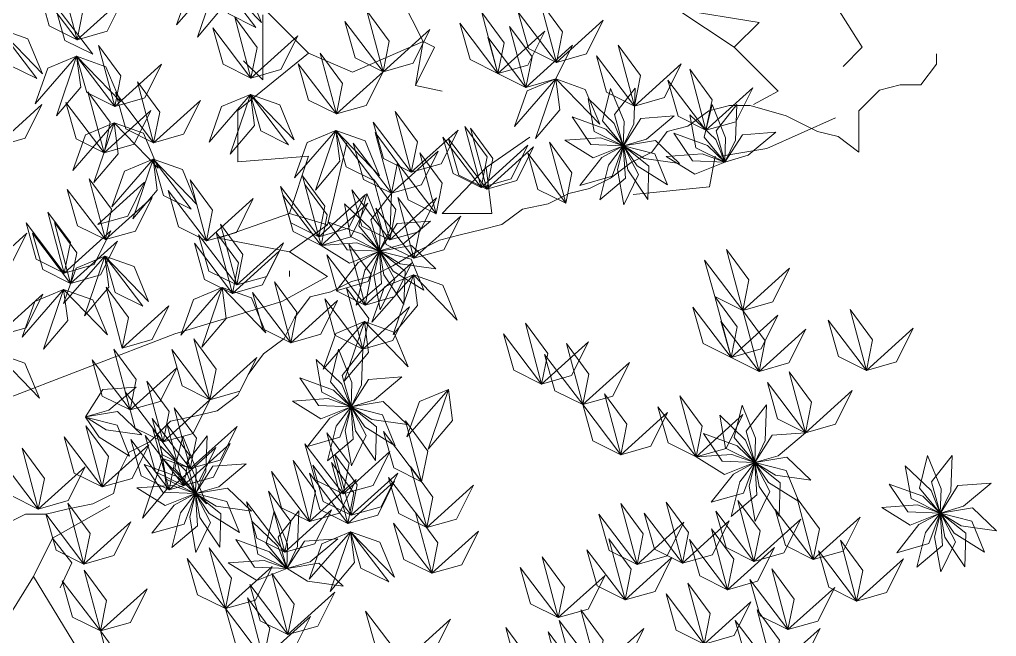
# Model space of a CAD drawing. Header units: inches. Extents: x 4350 to 28384, y -6772 to 993.
# Drawn here: x 19375.3 to 19468.3, y -796.6 to -737.8 of the extents above; entities that cross this region are included whole.
import ezdxf

# ---------------------------------------------------------------- set-up
doc = ezdxf.new("R2010")
doc.units = ezdxf.units.IN
doc.header["$MEASUREMENT"] = 0
doc.layers.add('ARREDAMENTO', color=2, linetype='Continuous', lineweight=18)

# ---------------------------------------------------------------- blocks, each defined once
blk = doc.blocks.new('jacaranda')
at = {"layer": 'ARREDAMENTO'}
for p, q in [((13798.717, 19436.065), (13807.805, 19445.153)), ((13787.813, 19437.156), (13790.902, 19443.335)), ((13749.101, 19441.518), (13746.012, 19436.611)), ((13755.826, 19438.973), (13763.641, 19440.245)), ((13763.641, 19440.245), (13758.188, 19436.611)), ((13803.079, 19439.7), (13803.079, 19433.521)), ((13758.188, 19436.611), (13755.826, 19438.973)), ((13756.916, 19437.883), (13756.916, 19437.883)), ((13786.722, 19436.611), (13787.813, 19437.156)), ((13794.537, 19434.248), (13787.813, 19437.156)), ((13787.813, 19437.156), (13788.54, 19432.976)), ((13746.012, 19436.611), (13747.829, 19434.793)), ((13758.188, 19436.611), (13754.008, 19432.43)), ((13788.54, 19432.976), (13786.722, 19436.611)), ((13798.717, 19436.065), (13794.537, 19434.248)), ((13805.442, 19430.613), (13798.717, 19436.065)), ((13804.897, 19435.338), (13803.079, 19433.521)), ((13754.008, 19432.43), (13756.371, 19431.158)), ((13788.54, 19432.976), (13785.995, 19432.43)), ((13785.995, 19432.43), (13788.54, 19432.976)), ((13805.442, 19425.706), (13805.442, 19430.613)), ((13755.099, 19426.978), (13748.556, 19429.886)), ((13781.815, 19425.161), (13777.635, 19428.069)), ((13796.9, 19419.708), (13795.083, 19427.523)), ((13795.083, 19427.523), (13796.9, 19419.708)), ((13759.461, 19426.251), (13755.099, 19426.978)), ((13760.006, 19426.251), (13760.551, 19423.343)), ((13800.535, 19420.799), (13798.717, 19426.251)), ((13798.717, 19426.251), (13805.442, 19425.706)), ((13781.27, 19420.799), (13781.815, 19425.161)), ((13781.815, 19425.161), (13785.995, 19420.799)), ((13760.551, 19423.343), (13767.821, 19422.616)), ((13785.995, 19420.799), (13781.27, 19420.799)), ((13796.9, 19419.708), (13800.535, 19420.799)), ((13807.259, 19418.436), (13800.535, 19420.799)), ((13800.535, 19417.164), (13796.9, 19419.708)), ((13807.259, 19418.436), (13800.535, 19417.164)), ((13796.9, 19414.801), (13800.535, 19417.164)), ((13801.262, 19412.439), (13796.9, 19414.801)), ((13800.535, 19415.346), (13800.535, 19414.801)), ((13811.44, 19409.349), (13801.262, 19412.439)), ((13841.246, 19397.899), (13811.44, 19409.349)), ((13823.071, 19389.902), (13817.619, 19392.992)), ((13821.254, 19387.54), (13823.071, 19389.902)), ((13823.071, 19389.902), (13824.889, 19386.267)), ((13822.344, 19385.177), (13821.254, 19387.54)), ((13824.889, 19386.267), (13818.709, 19376.09)), ((13827.797, 19381.542), (13824.889, 19386.267)), ((13822.344, 19385.177), (13822.344, 19385.177))]:
    blk.add_line(p, q, dxfattribs=at)
at = {"layer": 'ARREDAMENTO', "lineweight": 0}
for points in [[(13807.351, 19443.267), (13804.558, 19442.271), (13803.177, 19438.959), (13807.351, 19443.267)], [(13803.72, 19438.493), (13806.374, 19439.814), (13807.351, 19443.267), (13803.72, 19438.493)], [(13807.351, 19443.267), (13806.961, 19440.328), (13809.277, 19437.587), (13807.351, 19443.267)], [(13807.351, 19443.267), (13810.087, 19442.126), (13811.292, 19438.746), (13807.351, 19443.267)], [(13820.735, 19437.331), (13820.15, 19440.237), (13822.277, 19443.127), (13820.735, 19437.331)], [(13820.735, 19437.331), (13823.389, 19438.652), (13824.366, 19442.105), (13820.735, 19437.331)], [(13775.122, 19435.172), (13774.537, 19438.078), (13776.665, 19440.968), (13775.122, 19435.172)], [(13820.735, 19437.331), (13817.882, 19438.138), (13816.283, 19441.35), (13820.735, 19437.331)], [(13819.261, 19435.951), (13821.915, 19437.272), (13822.892, 19440.725), (13819.261, 19435.951)], [(13775.122, 19435.172), (13777.776, 19436.493), (13778.753, 19439.946), (13775.122, 19435.172)], [(13780.681, 19434.119), (13780.096, 19437.026), (13782.224, 19439.916), (13780.681, 19434.119)], [(13791.615, 19434.288), (13791.03, 19437.194), (13793.157, 19440.084), (13791.615, 19434.288)], [(13775.122, 19435.172), (13772.27, 19435.979), (13770.67, 19439.191), (13775.122, 19435.172)], [(13780.681, 19434.119), (13783.335, 19435.441), (13784.312, 19438.894), (13780.681, 19434.119)], [(13791.615, 19434.288), (13794.269, 19435.609), (13795.246, 19439.062), (13791.615, 19434.288)], [(13804.194, 19433.685), (13803.609, 19436.591), (13805.737, 19439.481), (13804.194, 19433.685)], [(13780.681, 19434.119), (13777.829, 19434.926), (13776.229, 19438.139), (13780.681, 19434.119)], [(13778.027, 19432.798), (13777.442, 19435.705), (13779.57, 19438.595), (13778.027, 19432.798)], [(13791.615, 19434.288), (13788.762, 19435.095), (13787.163, 19438.307), (13791.615, 19434.288)], [(13804.194, 19433.685), (13806.848, 19435.006), (13807.825, 19438.459), (13804.194, 19433.685)], [(13828.213, 19438.405), (13825.42, 19437.409), (13824.039, 19434.097), (13828.213, 19438.405)], [(13824.582, 19433.631), (13827.236, 19434.952), (13828.213, 19438.405), (13824.582, 19433.631)], [(13767.688, 19431.024), (13767.103, 19433.93), (13769.231, 19436.82), (13767.688, 19431.024)], [(13778.027, 19432.798), (13775.175, 19433.605), (13773.575, 19436.818), (13778.027, 19432.798)], [(13778.027, 19432.798), (13780.681, 19434.119), (13781.658, 19437.573), (13778.027, 19432.798)], [(13804.194, 19433.685), (13801.341, 19434.492), (13799.742, 19437.704), (13804.194, 19433.685)], [(13796.067, 19430.269), (13795.482, 19433.175), (13797.609, 19436.065), (13796.067, 19430.269)], [(13817.156, 19430.99), (13816.571, 19433.896), (13818.699, 19436.786), (13817.156, 19430.99)], [(13767.688, 19431.024), (13764.836, 19431.831), (13763.236, 19435.043), (13767.688, 19431.024)], [(13767.688, 19431.024), (13770.342, 19432.345), (13771.319, 19435.798), (13767.688, 19431.024)], [(13796.067, 19430.269), (13798.721, 19431.59), (13799.698, 19435.043), (13796.067, 19430.269)], [(13817.156, 19430.99), (13814.304, 19431.796), (13812.704, 19435.009), (13817.156, 19430.99)], [(13820.787, 19435.764), (13817.995, 19434.768), (13816.613, 19431.456), (13820.787, 19435.764)], [(13817.156, 19430.99), (13819.81, 19432.311), (13820.787, 19435.764), (13817.156, 19430.99)], [(13820.787, 19435.764), (13820.398, 19432.825), (13822.713, 19430.084), (13820.787, 19435.764)], [(13820.787, 19435.764), (13823.523, 19434.623), (13824.729, 19431.243), (13820.787, 19435.764)], [(13760.888, 19428.724), (13760.303, 19431.63), (13762.43, 19434.52), (13760.888, 19428.724)], [(13796.067, 19430.269), (13793.214, 19431.076), (13791.615, 19434.288), (13796.067, 19430.269)], [(13760.888, 19428.724), (13763.542, 19430.045), (13764.519, 19433.498), (13760.888, 19428.724)], [(13775.175, 19433.605), (13772.382, 19432.61), (13771.001, 19429.298), (13775.175, 19433.605)], [(13775.175, 19433.605), (13774.785, 19430.666), (13777.101, 19427.925), (13775.175, 19433.605)], [(13775.175, 19433.605), (13777.911, 19432.464), (13779.116, 19429.084), (13775.175, 19433.605)], [(13813.459, 19427.536), (13812.874, 19430.442), (13815.001, 19433.332), (13813.459, 19427.536)], [(13760.888, 19428.724), (13758.035, 19429.531), (13756.436, 19432.743), (13760.888, 19428.724)], [(13767.629, 19432.727), (13767.748, 19429.321), (13768.752, 19427.244), (13769.581, 19430.215), (13767.629, 19432.727)], [(13769.959, 19432.708), (13768.683, 19429.548), (13768.755, 19427.243), (13770.721, 19429.619), (13769.959, 19432.708)], [(13813.459, 19427.536), (13816.112, 19428.857), (13817.089, 19432.31), (13813.459, 19427.536)], [(13818.172, 19426.583), (13817.587, 19429.489), (13819.714, 19432.379), (13818.172, 19426.583)], [(13772.081, 19431.743), (13769.629, 19429.375), (13768.757, 19427.24), (13771.52, 19428.611), (13772.081, 19431.743)], [(13804.246, 19432.118), (13801.454, 19431.123), (13800.073, 19427.811), (13804.246, 19432.118)], [(13800.616, 19427.344), (13803.269, 19428.665), (13804.246, 19432.118), (13800.616, 19427.344)], [(13804.246, 19432.118), (13803.857, 19429.179), (13806.172, 19426.438), (13804.246, 19432.118)], [(13804.246, 19432.118), (13806.983, 19430.977), (13808.188, 19427.597), (13804.246, 19432.118)], [(13813.459, 19427.536), (13810.606, 19428.343), (13809.007, 19431.555), (13813.459, 19427.536)], [(13818.172, 19426.583), (13820.826, 19427.904), (13821.803, 19431.357), (13818.172, 19426.583)], [(13757.957, 19431.177), (13758.076, 19427.771), (13759.08, 19425.694), (13759.91, 19428.665), (13757.957, 19431.177)], [(13760.288, 19431.158), (13759.011, 19427.998), (13759.083, 19425.692), (13761.05, 19428.069), (13760.288, 19431.158)], [(13788.937, 19424.72), (13788.352, 19427.626), (13790.48, 19430.516), (13788.937, 19424.72)], [(13818.172, 19426.583), (13815.319, 19427.389), (13813.72, 19430.602), (13818.172, 19426.583)], [(13828.538, 19427.154), (13825.686, 19427.961), (13824.086, 19431.173), (13828.538, 19427.154)], [(13762.409, 19430.193), (13759.957, 19427.825), (13759.086, 19425.689), (13761.849, 19427.06), (13762.409, 19430.193)], [(13763.918, 19430.077), (13766.53, 19427.887), (13768.745, 19427.243), (13767.092, 19429.848), (13763.918, 19430.077)], [(13773.626, 19429.998), (13770.423, 19428.833), (13768.758, 19427.236), (13771.84, 19427.365), (13773.626, 19429.998)], [(13788.937, 19424.72), (13791.591, 19426.041), (13792.568, 19429.494), (13788.937, 19424.72)], [(13817.209, 19429.423), (13814.416, 19428.427), (13813.035, 19425.115), (13817.209, 19429.423)], [(13817.209, 19429.423), (13816.819, 19426.484), (13819.135, 19423.743), (13817.209, 19429.423)], [(13817.209, 19429.423), (13819.945, 19428.282), (13821.15, 19424.902), (13817.209, 19429.423)], [(13754.247, 19428.527), (13756.858, 19426.336), (13759.073, 19425.693), (13757.42, 19428.297), (13754.247, 19428.527)], [(13763.954, 19428.448), (13760.751, 19427.282), (13759.087, 19425.686), (13762.168, 19425.814), (13763.954, 19428.448)], [(13781.751, 19423.124), (13781.166, 19426.03), (13783.293, 19428.92), (13781.751, 19423.124)], [(13782.292, 19423.283), (13781.707, 19426.189), (13783.834, 19429.079), (13782.292, 19423.283)], [(13788.937, 19424.72), (13786.085, 19425.527), (13784.485, 19428.739), (13788.937, 19424.72)], [(13790.828, 19422.717), (13790.243, 19425.623), (13792.37, 19428.513), (13790.828, 19422.717)], [(13796.119, 19428.702), (13793.327, 19427.706), (13791.945, 19424.394), (13796.119, 19428.702)], [(13792.488, 19423.928), (13795.142, 19425.249), (13796.119, 19428.702), (13792.488, 19423.928)], [(13796.119, 19428.702), (13795.73, 19425.763), (13798.045, 19423.022), (13796.119, 19428.702)], [(13796.119, 19428.702), (13798.855, 19427.561), (13800.061, 19424.181), (13796.119, 19428.702)], [(13763.405, 19425.547), (13766.78, 19426.022), (13768.741, 19427.237), (13765.699, 19427.752), (13763.405, 19425.547)], [(13774.328, 19427.776), (13770.928, 19428.014), (13768.758, 19427.232), (13771.626, 19426.097), (13774.328, 19427.776)], [(13774.225, 19421.775), (13773.64, 19424.681), (13775.767, 19427.571), (13774.225, 19421.775)], [(13781.751, 19423.124), (13784.404, 19424.445), (13785.381, 19427.898), (13781.751, 19423.124)], [(13782.292, 19423.283), (13784.945, 19424.604), (13785.922, 19428.057), (13782.292, 19423.283)], [(13764.554, 19423.519), (13767.444, 19425.326), (13768.741, 19427.233), (13765.753, 19426.466), (13764.554, 19423.519)], [(13766.428, 19422.134), (13768.334, 19424.96), (13768.742, 19427.23), (13766.325, 19425.314), (13766.428, 19422.134)], [(13768.704, 19421.631), (13769.295, 19424.988), (13768.745, 19427.228), (13767.316, 19424.494), (13768.704, 19421.631)], [(13770.987, 19422.097), (13770.163, 19425.404), (13768.749, 19427.227), (13768.555, 19424.148), (13770.987, 19422.097)], [(13772.884, 19423.451), (13770.785, 19426.137), (13768.753, 19427.227), (13769.827, 19424.336), (13772.884, 19423.451)], [(13781.751, 19423.124), (13778.898, 19423.93), (13777.299, 19427.143), (13781.751, 19423.124)], [(13782.292, 19423.283), (13779.439, 19424.09), (13777.839, 19427.302), (13782.292, 19423.283)], [(13786.58, 19420.773), (13785.995, 19423.679), (13788.122, 19426.569), (13786.58, 19420.773)], [(13790.828, 19422.717), (13787.975, 19423.524), (13786.376, 19426.736), (13790.828, 19422.717)], [(13790.828, 19422.717), (13793.482, 19424.038), (13794.459, 19427.491), (13790.828, 19422.717)], [(13764.656, 19426.226), (13761.256, 19426.463), (13759.086, 19425.682), (13761.954, 19424.546), (13764.656, 19426.226)], [(13774.225, 19421.775), (13776.878, 19423.096), (13777.855, 19426.549), (13774.225, 19421.775)], [(13813.511, 19425.969), (13810.719, 19424.974), (13809.337, 19421.662), (13813.511, 19425.969)], [(13809.88, 19421.195), (13812.534, 19422.516), (13813.511, 19425.969), (13809.88, 19421.195)], [(13813.511, 19425.969), (13813.121, 19423.031), (13815.437, 19420.289), (13813.511, 19425.969)], [(13813.511, 19425.969), (13816.247, 19424.828), (13817.452, 19421.448), (13813.511, 19425.969)], [(13786.58, 19420.773), (13789.234, 19422.094), (13790.211, 19425.547), (13786.58, 19420.773)], [(13790.977, 19418.28), (13790.392, 19421.186), (13792.519, 19424.076), (13790.977, 19418.28)], [(13797.746, 19418.58), (13797.161, 19421.486), (13799.289, 19424.376), (13797.746, 19418.58)], [(13808.432, 19418.197), (13807.847, 19421.103), (13809.974, 19423.993), (13808.432, 19418.197)], [(13818.053, 19418.308), (13817.468, 19421.214), (13819.595, 19424.104), (13818.053, 19418.308)], [(13790.977, 19418.28), (13793.631, 19419.601), (13794.608, 19423.054), (13790.977, 19418.28)], [(13797.527, 19417.766), (13796.942, 19420.672), (13799.07, 19423.562), (13797.527, 19417.766)], [(13797.746, 19418.58), (13800.4, 19419.901), (13801.377, 19423.354), (13797.746, 19418.58)], [(13808.432, 19418.197), (13811.085, 19419.518), (13812.062, 19422.971), (13808.432, 19418.197)], [(13818.768, 19419.745), (13815.915, 19420.552), (13814.316, 19423.764), (13818.768, 19419.745)], [(13818.053, 19418.308), (13820.707, 19419.629), (13821.684, 19423.082), (13818.053, 19418.308)], [(13790.977, 19418.28), (13788.124, 19419.087), (13786.525, 19422.299), (13790.977, 19418.28)], [(13788.68, 19416.534), (13788.095, 19419.44), (13790.223, 19422.33), (13788.68, 19416.534)], [(13790.828, 19422.717), (13790.947, 19419.31), (13791.951, 19417.234), (13792.781, 19420.205), (13790.828, 19422.717)], [(13793.158, 19422.698), (13791.882, 19419.538), (13791.954, 19417.232), (13793.921, 19419.609), (13793.158, 19422.698)], [(13797.746, 19418.58), (13794.894, 19419.387), (13793.294, 19422.599), (13797.746, 19418.58)], [(13797.527, 19417.766), (13800.181, 19419.087), (13801.158, 19422.54), (13797.527, 19417.766)], [(13808.432, 19418.197), (13805.579, 19419.004), (13803.979, 19422.216), (13808.432, 19418.197)], [(13818.053, 19418.308), (13815.2, 19419.115), (13813.601, 19422.327), (13818.053, 19418.308)], [(13788.68, 19416.534), (13791.334, 19417.855), (13792.311, 19421.308), (13788.68, 19416.534)], [(13795.28, 19421.733), (13792.828, 19419.365), (13791.957, 19417.229), (13794.719, 19418.6), (13795.28, 19421.733)], [(13797.527, 19417.766), (13794.675, 19418.572), (13793.075, 19421.785), (13797.527, 19417.766)], [(13788.68, 19416.534), (13785.828, 19417.341), (13784.228, 19420.553), (13788.68, 19416.534)], [(13787.118, 19420.067), (13789.729, 19417.876), (13791.944, 19417.233), (13790.291, 19419.837), (13787.118, 19420.067)], [(13821.972, 19415.13), (13821.387, 19418.037), (13823.515, 19420.927), (13821.972, 19415.13)], [(13796.825, 19419.988), (13793.622, 19418.822), (13791.957, 19417.225), (13795.039, 19417.354), (13796.825, 19419.988)], [(13805.546, 19413.995), (13804.961, 19416.901), (13807.089, 19419.791), (13805.546, 19413.995)], [(13821.972, 19415.13), (13819.12, 19415.937), (13817.52, 19419.15), (13821.972, 19415.13)], [(13821.361, 19414.142), (13820.776, 19417.048), (13822.904, 19419.938), (13821.361, 19414.142)], [(13821.972, 19415.13), (13824.626, 19416.451), (13825.603, 19419.904), (13821.972, 19415.13)], [(13805.952, 19413.191), (13805.367, 19416.097), (13807.495, 19418.987), (13805.952, 19413.191)], [(13805.546, 19413.995), (13808.2, 19415.316), (13809.177, 19418.769), (13805.546, 19413.995)], [(13821.361, 19414.142), (13824.015, 19415.463), (13824.992, 19418.916), (13821.361, 19414.142)], [(13829.985, 19414.907), (13827.133, 19415.713), (13825.533, 19418.926), (13829.985, 19414.907)], [(13757.377, 19411.573), (13756.792, 19414.479), (13758.919, 19417.369), (13757.377, 19411.573)], [(13786.604, 19415.537), (13789.979, 19416.011), (13791.94, 19417.227), (13788.898, 19417.741), (13786.604, 19415.537)], [(13797.527, 19417.766), (13794.127, 19418.003), (13791.957, 19417.222), (13794.825, 19416.086), (13797.527, 19417.766)], [(13793.338, 19412.078), (13792.753, 19414.984), (13794.88, 19417.874), (13793.338, 19412.078)], [(13805.546, 19413.995), (13802.694, 19414.802), (13801.094, 19418.014), (13805.546, 19413.995)], [(13805.952, 19413.191), (13808.606, 19414.512), (13809.583, 19417.965), (13805.952, 19413.191)], [(13821.361, 19414.142), (13818.509, 19414.948), (13816.909, 19418.161), (13821.361, 19414.142)], [(13757.377, 19411.573), (13760.031, 19412.894), (13761.008, 19416.347), (13757.377, 19411.573)], [(13787.753, 19413.509), (13790.643, 19415.315), (13791.94, 19417.223), (13788.952, 19416.456), (13787.753, 19413.509)], [(13789.627, 19412.124), (13791.533, 19414.949), (13791.941, 19417.22), (13789.524, 19415.304), (13789.627, 19412.124)], [(13791.903, 19411.62), (13792.495, 19414.977), (13791.944, 19417.217), (13790.515, 19414.484), (13791.903, 19411.62)], [(13794.186, 19412.086), (13793.362, 19415.394), (13791.948, 19417.216), (13791.754, 19414.138), (13794.186, 19412.086)], [(13796.083, 19413.441), (13793.985, 19416.127), (13791.952, 19417.217), (13793.027, 19414.326), (13796.083, 19413.441)], [(13793.338, 19412.078), (13795.992, 19413.399), (13796.969, 19416.852), (13793.338, 19412.078)], [(13805.952, 19413.191), (13803.1, 19413.997), (13801.5, 19417.21), (13805.952, 19413.191)], [(13818.105, 19416.741), (13815.313, 19415.746), (13813.931, 19412.434), (13818.105, 19416.741)], [(13814.474, 19411.967), (13817.128, 19413.288), (13818.105, 19416.741), (13814.474, 19411.967)], [(13818.105, 19416.741), (13817.716, 19413.802), (13820.031, 19411.061), (13818.105, 19416.741)], [(13818.105, 19416.741), (13820.841, 19415.6), (13822.047, 19412.22), (13818.105, 19416.741)], [(13757.377, 19411.573), (13754.524, 19412.379), (13752.925, 19415.592), (13757.377, 19411.573)], [(13793.338, 19412.078), (13790.485, 19412.885), (13788.886, 19416.097), (13793.338, 19412.078)], [(13788.733, 19414.967), (13785.94, 19413.972), (13784.559, 19410.66), (13788.733, 19414.967)], [(13788.733, 19414.967), (13788.343, 19412.028), (13790.659, 19409.287), (13788.733, 19414.967)], [(13788.733, 19414.967), (13791.469, 19413.826), (13792.674, 19410.446), (13788.733, 19414.967)], [(13793.544, 19407.897), (13792.959, 19410.803), (13795.087, 19413.693), (13793.544, 19407.897)], [(13800.409, 19408.495), (13799.824, 19411.401), (13801.951, 19414.291), (13800.409, 19408.495)], [(13806.941, 19413.752), (13804.149, 19412.757), (13802.767, 19409.445), (13806.941, 19413.752)], [(13806.941, 19413.752), (13806.552, 19410.814), (13808.867, 19408.072), (13806.941, 19413.752)], [(13806.941, 19413.752), (13809.677, 19412.611), (13810.883, 19409.231), (13806.941, 19413.752)], [(13816.45, 19407.992), (13815.865, 19410.898), (13817.992, 19413.788), (13816.45, 19407.992)], [(13822.025, 19413.563), (13819.232, 19412.568), (13817.851, 19409.256), (13822.025, 19413.563)], [(13822.025, 19413.563), (13821.635, 19410.625), (13823.951, 19407.883), (13822.025, 19413.563)], [(13822.025, 19413.563), (13824.761, 19412.422), (13825.966, 19409.042), (13822.025, 19413.563)], [(13758.488, 19407.098), (13757.903, 19410.004), (13760.031, 19412.894), (13758.488, 19407.098)], [(13793.544, 19407.897), (13796.198, 19409.218), (13797.175, 19412.671), (13793.544, 19407.897)], [(13800.409, 19408.495), (13803.063, 19409.816), (13804.04, 19413.269), (13800.409, 19408.495)], [(13828.443, 19409.11), (13825.59, 19409.917), (13823.991, 19413.129), (13828.443, 19409.11)], [(13758.488, 19407.098), (13761.142, 19408.419), (13762.119, 19411.872), (13758.488, 19407.098)], [(13793.544, 19407.897), (13790.692, 19408.704), (13789.092, 19411.916), (13793.544, 19407.897)], [(13800.409, 19408.495), (13797.556, 19409.301), (13795.957, 19412.514), (13800.409, 19408.495)], [(13816.45, 19407.992), (13813.597, 19408.799), (13811.998, 19412.011), (13816.45, 19407.992)], [(13745.613, 19405.867), (13745.028, 19408.773), (13747.155, 19411.663), (13745.613, 19405.867)], [(13758.488, 19407.098), (13755.636, 19407.904), (13754.036, 19411.117), (13758.488, 19407.098)], [(13755.834, 19405.777), (13755.249, 19408.683), (13757.377, 19411.573), (13755.834, 19405.777)], [(13745.613, 19405.867), (13742.76, 19406.673), (13741.161, 19409.886), (13745.613, 19405.867)], [(13745.613, 19405.867), (13748.267, 19407.188), (13749.244, 19410.641), (13745.613, 19405.867)], [(13755.834, 19405.777), (13758.488, 19407.098), (13759.465, 19410.551), (13755.834, 19405.777)], [(13776.523, 19404.561), (13775.938, 19407.467), (13778.066, 19410.357), (13776.523, 19404.561)], [(13793.39, 19410.511), (13790.598, 19409.516), (13789.216, 19406.204), (13793.39, 19410.511)], [(13793.39, 19410.511), (13793, 19407.572), (13795.316, 19404.831), (13793.39, 19410.511)], [(13793.39, 19410.511), (13796.126, 19409.37), (13797.331, 19405.99), (13793.39, 19410.511)], [(13755.834, 19405.777), (13752.982, 19406.583), (13751.382, 19409.796), (13755.834, 19405.777)], [(13776.523, 19404.561), (13779.177, 19405.882), (13780.154, 19409.335), (13776.523, 19404.561)], [(13772.616, 19402.616), (13772.031, 19405.522), (13774.158, 19408.412), (13772.616, 19402.616)], [(13776.523, 19404.561), (13773.671, 19405.367), (13772.071, 19408.58), (13776.523, 19404.561)], [(13808.099, 19403.078), (13807.514, 19405.985), (13809.642, 19408.875), (13808.099, 19403.078)], [(13772.616, 19402.616), (13775.27, 19403.937), (13776.247, 19407.39), (13772.616, 19402.616)], [(13793.544, 19407.897), (13793.663, 19404.491), (13794.667, 19402.414), (13795.497, 19405.385), (13793.544, 19407.897)], [(13795.875, 19407.878), (13794.598, 19404.718), (13794.671, 19402.412), (13796.637, 19404.789), (13795.875, 19407.878)], [(13808.099, 19403.078), (13805.247, 19403.885), (13803.647, 19407.098), (13808.099, 19403.078)], [(13808.099, 19403.078), (13810.753, 19404.4), (13811.73, 19407.853), (13808.099, 19403.078)], [(13815.694, 19402.107), (13815.109, 19405.013), (13817.236, 19407.903), (13815.694, 19402.107)], [(13828.495, 19407.543), (13825.703, 19406.548), (13824.322, 19403.236), (13828.495, 19407.543)], [(13772.616, 19402.616), (13769.763, 19403.422), (13768.164, 19406.635), (13772.616, 19402.616)], [(13797.996, 19406.913), (13795.544, 19404.545), (13794.673, 19402.409), (13797.436, 19403.781), (13797.996, 19406.913)], [(13815.694, 19402.107), (13812.841, 19402.914), (13811.242, 19406.126), (13815.694, 19402.107)], [(13815.694, 19402.107), (13818.347, 19403.428), (13819.324, 19406.881), (13815.694, 19402.107)], [(13751.409, 19399.942), (13750.824, 19402.848), (13752.952, 19405.738), (13751.409, 19399.942)], [(13789.834, 19405.247), (13792.445, 19403.057), (13794.66, 19402.413), (13793.007, 19405.017), (13789.834, 19405.247)], [(13751.409, 19399.942), (13754.063, 19401.263), (13755.04, 19404.716), (13751.409, 19399.942)], [(13799.541, 19405.168), (13796.339, 19404.002), (13794.674, 19402.406), (13797.756, 19402.535), (13799.541, 19405.168)], [(13812.551, 19399.059), (13811.966, 19401.965), (13814.094, 19404.855), (13812.551, 19399.059)], [(13815.108, 19404.276), (13817.719, 19402.086), (13819.934, 19401.442), (13818.282, 19404.047), (13815.108, 19404.276)], [(13751.409, 19399.942), (13748.557, 19400.748), (13746.957, 19403.961), (13751.409, 19399.942)], [(13761.819, 19397.64), (13761.234, 19400.546), (13763.362, 19403.436), (13761.819, 19397.64)], [(13768.985, 19397.842), (13768.4, 19400.748), (13770.527, 19403.638), (13768.985, 19397.842)], [(13785.405, 19404.054), (13785.015, 19401.115), (13787.331, 19398.374), (13785.405, 19404.054)], [(13785.405, 19404.054), (13788.141, 19402.913), (13789.346, 19399.533), (13785.405, 19404.054)], [(13812.551, 19399.059), (13815.205, 19400.38), (13816.182, 19403.833), (13812.551, 19399.059)], [(13755.12, 19402.592), (13755.239, 19399.185), (13756.243, 19397.108), (13757.072, 19400.079), (13755.12, 19402.592)], [(13757.45, 19402.573), (13756.174, 19399.412), (13756.246, 19397.107), (13758.212, 19399.483), (13757.45, 19402.573)], [(13761.819, 19397.64), (13764.473, 19398.961), (13765.45, 19402.414), (13761.819, 19397.64)], [(13768.985, 19397.842), (13771.639, 19399.163), (13772.616, 19402.616), (13768.985, 19397.842)], [(13789.32, 19400.717), (13792.696, 19401.191), (13794.656, 19402.407), (13791.615, 19402.922), (13789.32, 19400.717)], [(13790.469, 19398.689), (13793.36, 19400.495), (13794.656, 19402.403), (13791.669, 19401.636), (13790.469, 19398.689)], [(13792.344, 19397.304), (13794.249, 19400.13), (13794.658, 19402.4), (13792.24, 19400.484), (13792.344, 19397.304)], [(13794.619, 19396.801), (13795.211, 19400.157), (13794.661, 19402.398), (13793.231, 19399.664), (13794.619, 19396.801)], [(13796.903, 19397.267), (13796.078, 19400.574), (13794.664, 19402.397), (13794.47, 19399.318), (13796.903, 19397.267)], [(13798.799, 19398.621), (13796.701, 19401.307), (13794.668, 19402.397), (13795.743, 19399.506), (13798.799, 19398.621)], [(13800.244, 19402.946), (13796.843, 19403.184), (13794.673, 19402.402), (13797.541, 19401.267), (13800.244, 19402.946)], [(13812.551, 19399.059), (13809.699, 19399.866), (13808.099, 19403.078), (13812.551, 19399.059)], [(13759.572, 19401.607), (13757.12, 19399.239), (13756.248, 19397.104), (13759.011, 19398.475), (13759.572, 19401.607)], [(13761.819, 19397.64), (13758.967, 19398.447), (13757.367, 19401.659), (13761.819, 19397.64)], [(13768.985, 19397.842), (13766.132, 19398.648), (13764.533, 19401.861), (13768.985, 19397.842)], [(13809.965, 19396.522), (13809.38, 19399.428), (13811.508, 19402.318), (13809.965, 19396.522)], [(13814.595, 19399.746), (13817.97, 19400.221), (13819.93, 19401.436), (13816.889, 19401.951), (13814.595, 19399.746)], [(13787.945, 19395.265), (13787.36, 19398.172), (13789.488, 19401.062), (13787.945, 19395.265)], [(13809.965, 19396.522), (13807.113, 19397.329), (13805.513, 19400.541), (13809.965, 19396.522)], [(13809.965, 19396.522), (13812.619, 19397.843), (13813.596, 19401.296), (13809.965, 19396.522)], [(13810.621, 19394.9), (13810.036, 19397.806), (13812.164, 19400.696), (13810.621, 19394.9)], [(13815.744, 19397.718), (13818.634, 19399.525), (13819.931, 19401.432), (13816.943, 19400.665), (13815.744, 19397.718)], [(13818.354, 19394.781), (13817.769, 19397.687), (13819.896, 19400.577), (13818.354, 19394.781)], [(13751.409, 19399.942), (13754.02, 19397.751), (13756.235, 19397.107), (13754.583, 19399.712), (13751.409, 19399.942)], [(13761.117, 19399.863), (13757.914, 19398.697), (13756.249, 19397.1), (13759.331, 19397.229), (13761.117, 19399.863)], [(13787.945, 19395.265), (13790.599, 19396.586), (13791.576, 19400.039), (13787.945, 19395.265)], [(13795.424, 19394.12), (13794.839, 19397.026), (13796.966, 19399.916), (13795.424, 19394.12)], [(13808.36, 19399.641), (13808.479, 19396.235), (13809.483, 19394.158), (13810.313, 19397.129), (13808.36, 19399.641)], [(13810.691, 19399.622), (13809.414, 19396.462), (13809.486, 19394.156), (13811.453, 19396.533), (13810.691, 19399.622)], [(13810.621, 19394.9), (13813.275, 19396.221), (13814.252, 19399.674), (13810.621, 19394.9)], [(13811.988, 19394.515), (13811.403, 19397.421), (13813.53, 19400.311), (13811.988, 19394.515)], [(13795.424, 19394.12), (13798.078, 19395.441), (13799.055, 19398.894), (13795.424, 19394.12)], [(13810.621, 19394.9), (13807.768, 19395.707), (13806.169, 19398.919), (13810.621, 19394.9)], [(13811.988, 19394.515), (13814.641, 19395.836), (13815.618, 19399.289), (13811.988, 19394.515)], [(13818.354, 19394.781), (13815.501, 19395.588), (13813.902, 19398.8), (13818.354, 19394.781)], [(13818.354, 19394.781), (13821.008, 19396.102), (13821.985, 19399.555), (13818.354, 19394.781)], [(13737.456, 19397.78), (13737.575, 19394.374), (13738.579, 19392.297), (13739.409, 19395.268), (13737.456, 19397.78)], [(13739.786, 19397.761), (13738.51, 19394.601), (13738.582, 19392.296), (13740.548, 19394.672), (13739.786, 19397.761)], [(13761.819, 19397.64), (13758.419, 19397.878), (13756.249, 19397.097), (13759.116, 19395.961), (13761.819, 19397.64)], [(13795.424, 19394.12), (13792.571, 19394.927), (13790.972, 19398.139), (13795.424, 19394.12)], [(13794.66, 19392.079), (13794.076, 19394.985), (13796.203, 19397.875), (13794.66, 19392.079)], [(13811.988, 19394.515), (13809.135, 19395.322), (13807.536, 19398.534), (13811.988, 19394.515)], [(13812.812, 19398.657), (13810.36, 19396.289), (13809.489, 19394.153), (13812.252, 19395.525), (13812.812, 19398.657)], [(13824.436, 19392.673), (13823.851, 19395.58), (13825.978, 19398.47), (13824.436, 19392.673)], [(13750.896, 19395.411), (13754.271, 19395.886), (13756.231, 19397.101), (13753.19, 19397.616), (13750.896, 19395.411)], [(13752.045, 19393.383), (13754.935, 19395.19), (13756.232, 19397.098), (13753.244, 19396.331), (13752.045, 19393.383)], [(13753.919, 19391.998), (13755.825, 19394.824), (13756.233, 19397.094), (13753.816, 19395.179), (13753.919, 19391.998)], [(13756.195, 19391.495), (13756.786, 19394.852), (13756.236, 19397.092), (13754.807, 19394.359), (13756.195, 19391.495)], [(13758.478, 19391.961), (13757.653, 19395.268), (13756.24, 19397.091), (13756.046, 19394.013), (13758.478, 19391.961)], [(13760.375, 19393.316), (13758.276, 19396.001), (13756.243, 19397.091), (13757.318, 19394.2), (13760.375, 19393.316)], [(13794.978, 19391.3), (13794.393, 19394.206), (13796.52, 19397.096), (13794.978, 19391.3)], [(13794.66, 19392.079), (13797.314, 19393.4), (13798.291, 19396.853), (13794.66, 19392.079)], [(13798.62, 19391.482), (13798.035, 19394.388), (13800.163, 19397.278), (13798.62, 19391.482)], [(13804.65, 19396.991), (13807.261, 19394.801), (13809.476, 19394.157), (13807.823, 19396.761), (13804.65, 19396.991)], [(13812.604, 19397.492), (13809.811, 19396.497), (13808.43, 19393.185), (13812.604, 19397.492)], [(13814.357, 19396.912), (13811.155, 19395.746), (13809.49, 19394.15), (13812.571, 19394.279), (13814.357, 19396.912)], [(13812.604, 19397.492), (13812.214, 19394.554), (13814.53, 19391.812), (13812.604, 19397.492)], [(13824.436, 19392.673), (13827.09, 19393.994), (13828.067, 19397.448), (13824.436, 19392.673)], [(13741.908, 19396.796), (13739.456, 19394.428), (13738.585, 19392.293), (13741.347, 19393.664), (13741.908, 19396.796)], [(13787.466, 19390.914), (13786.881, 19393.82), (13789.009, 19396.71), (13787.466, 19390.914)], [(13794.66, 19392.079), (13791.808, 19392.885), (13790.208, 19396.098), (13794.66, 19392.079)], [(13794.978, 19391.3), (13797.632, 19392.621), (13798.609, 19396.074), (13794.978, 19391.3)], [(13798.62, 19391.482), (13801.274, 19392.803), (13802.251, 19396.256), (13798.62, 19391.482)], [(13824.436, 19392.673), (13821.583, 19393.48), (13819.984, 19396.693), (13824.436, 19392.673)], [(13733.745, 19395.131), (13736.357, 19392.94), (13738.572, 19392.296), (13736.919, 19394.901), (13733.745, 19395.131)], [(13743.453, 19395.052), (13740.25, 19393.886), (13738.585, 19392.289), (13741.667, 19392.418), (13743.453, 19395.052)], [(13787.466, 19390.914), (13790.12, 19392.235), (13791.097, 19395.688), (13787.466, 19390.914)], [(13794.978, 19391.3), (13792.125, 19392.106), (13790.526, 19395.319), (13794.978, 19391.3)], [(13798.62, 19391.482), (13795.768, 19392.288), (13794.168, 19395.501), (13798.62, 19391.482)], [(13787.466, 19390.914), (13784.614, 19391.721), (13783.014, 19394.933), (13787.466, 19390.914)], [(13800.975, 19388.571), (13800.39, 19391.477), (13802.517, 19394.367), (13800.975, 19388.571)], [(13804.136, 19392.461), (13807.511, 19392.935), (13809.472, 19394.151), (13806.431, 19394.666), (13804.136, 19392.461)], [(13805.285, 19390.433), (13808.176, 19392.239), (13809.472, 19394.147), (13806.484, 19393.38), (13805.285, 19390.433)], [(13807.159, 19389.048), (13809.065, 19391.874), (13809.474, 19394.144), (13807.056, 19392.228), (13807.159, 19389.048)], [(13809.435, 19388.545), (13810.027, 19391.901), (13809.477, 19394.141), (13808.047, 19391.408), (13809.435, 19388.545)], [(13811.719, 19389.011), (13810.894, 19392.318), (13809.48, 19394.14), (13809.286, 19391.062), (13811.719, 19389.011)], [(13813.615, 19390.365), (13811.517, 19393.051), (13809.484, 19394.141), (13810.559, 19391.25), (13813.615, 19390.365)], [(13815.059, 19394.69), (13811.659, 19394.927), (13809.489, 19394.146), (13812.357, 19393.01), (13815.059, 19394.69)], [(13750.666, 19387.87), (13750.081, 19390.776), (13752.208, 19393.666), (13750.666, 19387.87)], [(13756.321, 19387.693), (13755.736, 19390.599), (13757.864, 19393.489), (13756.321, 19387.693)], [(13763.12, 19387.522), (13762.535, 19390.428), (13764.662, 19393.318), (13763.12, 19387.522)], [(13767.445, 19387.413), (13766.86, 19390.319), (13768.987, 19393.209), (13767.445, 19387.413)], [(13800.975, 19388.571), (13803.629, 19389.892), (13804.606, 19393.345), (13800.975, 19388.571)], [(13820.095, 19387.436), (13819.51, 19390.342), (13821.638, 19393.232), (13820.095, 19387.436)], [(13733.232, 19390.6), (13736.607, 19391.075), (13738.568, 19392.29), (13735.526, 19392.805), (13733.232, 19390.6)], [(13734.381, 19388.572), (13737.271, 19390.379), (13738.568, 19392.286), (13735.58, 19391.52), (13734.381, 19388.572)], [(13736.255, 19387.187), (13738.161, 19390.013), (13738.569, 19392.283), (13736.152, 19390.367), (13736.255, 19387.187)], [(13738.531, 19386.684), (13739.123, 19390.041), (13738.572, 19392.281), (13737.143, 19389.547), (13738.531, 19386.684)], [(13740.814, 19387.15), (13739.99, 19390.457), (13738.576, 19392.28), (13738.382, 19389.201), (13740.814, 19387.15)], [(13742.711, 19388.505), (13740.612, 19391.19), (13738.58, 19392.28), (13739.655, 19389.389), (13742.711, 19388.505)], [(13744.155, 19392.829), (13740.755, 19393.067), (13738.585, 19392.285), (13741.453, 19391.15), (13744.155, 19392.829)], [(13750.666, 19387.87), (13753.319, 19389.191), (13754.296, 19392.644), (13750.666, 19387.87)], [(13756.321, 19387.693), (13758.975, 19389.014), (13759.952, 19392.467), (13756.321, 19387.693)], [(13763.12, 19387.522), (13765.774, 19388.843), (13766.751, 19392.296), (13763.12, 19387.522)], [(13767.445, 19387.413), (13770.098, 19388.734), (13771.075, 19392.187), (13767.445, 19387.413)], [(13786.988, 19386.563), (13786.403, 19389.469), (13788.53, 19392.359), (13786.988, 19386.563)], [(13800.975, 19388.571), (13798.122, 19389.377), (13796.523, 19392.59), (13800.975, 19388.571)], [(13799.648, 19392.504), (13799.768, 19389.098), (13800.771, 19387.021), (13801.601, 19389.992), (13799.648, 19392.504)], [(13801.979, 19392.485), (13800.702, 19389.325), (13800.775, 19387.019), (13802.741, 19389.396), (13801.979, 19392.485)], [(13820.095, 19387.436), (13822.749, 19388.757), (13823.726, 19392.21), (13820.095, 19387.436)], [(13750.666, 19387.87), (13747.813, 19388.676), (13746.214, 19391.889), (13750.666, 19387.87)], [(13756.321, 19387.693), (13753.469, 19388.499), (13751.869, 19391.712), (13756.321, 19387.693)], [(13763.12, 19387.522), (13760.267, 19388.328), (13758.668, 19391.541), (13763.12, 19387.522)], [(13767.445, 19387.413), (13764.592, 19388.22), (13762.993, 19391.432), (13767.445, 19387.413)], [(13786.988, 19386.563), (13789.641, 19387.884), (13790.618, 19391.337), (13786.988, 19386.563)], [(13804.1, 19391.52), (13801.649, 19389.152), (13800.777, 19387.016), (13803.54, 19388.388), (13804.1, 19391.52)], [(13820.095, 19387.436), (13817.243, 19388.243), (13815.643, 19391.455), (13820.095, 19387.436)], [(13758.822, 19385.001), (13758.238, 19387.907), (13760.365, 19390.797), (13758.822, 19385.001)], [(13786.988, 19386.563), (13784.135, 19387.37), (13782.536, 19390.582), (13786.988, 19386.563)], [(13794.713, 19390.512), (13791.921, 19389.516), (13790.539, 19386.204), (13794.713, 19390.512)], [(13791.082, 19385.738), (13793.736, 19387.059), (13794.713, 19390.512), (13791.082, 19385.738)], [(13794.713, 19390.512), (13794.323, 19387.573), (13796.639, 19384.831), (13794.713, 19390.512)], [(13794.713, 19390.512), (13797.449, 19389.371), (13798.654, 19385.991), (13794.713, 19390.512)], [(13746.544, 19383.92), (13745.959, 19386.826), (13748.087, 19389.716), (13746.544, 19383.92)], [(13758.822, 19385.001), (13761.476, 19386.322), (13762.453, 19389.775), (13758.822, 19385.001)], [(13768.586, 19384.032), (13768.001, 19386.938), (13770.128, 19389.828), (13768.586, 19384.032)], [(13795.938, 19389.854), (13798.549, 19387.663), (13800.764, 19387.02), (13799.112, 19389.624), (13795.938, 19389.854)], [(13805.646, 19389.775), (13802.443, 19388.609), (13800.778, 19387.013), (13803.86, 19387.142), (13805.646, 19389.775)], [(13746.544, 19383.92), (13749.198, 19385.241), (13750.175, 19388.694), (13746.544, 19383.92)], [(13758.822, 19385.001), (13755.97, 19385.807), (13754.37, 19389.02), (13758.822, 19385.001)], [(13768.586, 19384.032), (13771.24, 19385.353), (13772.217, 19388.806), (13768.586, 19384.032)], [(13806.623, 19383.196), (13806.038, 19386.102), (13808.166, 19388.992), (13806.623, 19383.196)], [(13746.544, 19383.92), (13743.692, 19384.727), (13742.092, 19387.939), (13746.544, 19383.92)], [(13768.586, 19384.032), (13765.733, 19384.839), (13764.134, 19388.051), (13768.586, 19384.032)], [(13774.947, 19382.338), (13774.362, 19385.244), (13776.489, 19388.134), (13774.947, 19382.338)], [(13795.425, 19385.324), (13798.8, 19385.798), (13800.76, 19387.014), (13797.719, 19387.528), (13795.425, 19385.324)], [(13806.348, 19387.553), (13802.948, 19387.79), (13800.777, 19387.009), (13803.645, 19385.873), (13806.348, 19387.553)], [(13806.623, 19383.196), (13809.277, 19384.517), (13810.254, 19387.97), (13806.623, 19383.196)], [(13753.081, 19381.196), (13752.496, 19384.102), (13754.624, 19386.992), (13753.081, 19381.196)], [(13753.081, 19381.196), (13752.496, 19384.102), (13754.624, 19386.992), (13753.081, 19381.196)], [(13774.947, 19382.338), (13777.6, 19383.659), (13778.577, 19387.112), (13774.947, 19382.338)], [(13806.623, 19383.196), (13803.771, 19384.003), (13802.171, 19387.215), (13806.623, 19383.196)], [(13818.528, 19381.072), (13817.943, 19383.978), (13820.071, 19386.868), (13818.528, 19381.072)], [(13753.081, 19381.196), (13755.735, 19382.517), (13756.712, 19385.97), (13753.081, 19381.196)], [(13753.081, 19381.196), (13755.735, 19382.517), (13756.712, 19385.97), (13753.081, 19381.196)], [(13774.947, 19382.338), (13772.094, 19383.145), (13770.494, 19386.357), (13774.947, 19382.338)], [(13800.675, 19380.731), (13800.09, 19383.637), (13802.218, 19386.527), (13800.675, 19380.731)], [(13818.528, 19381.072), (13821.182, 19382.393), (13822.159, 19385.846), (13818.528, 19381.072)], [(13753.081, 19381.196), (13750.229, 19382.003), (13748.629, 19385.215), (13753.081, 19381.196)], [(13753.081, 19381.196), (13750.229, 19382.003), (13748.629, 19385.215), (13753.081, 19381.196)], [(13761.054, 19379.819), (13760.469, 19382.725), (13762.596, 19385.615), (13761.054, 19379.819)], [(13800.675, 19380.731), (13797.823, 19381.538), (13796.223, 19384.75), (13800.675, 19380.731)], [(13800.675, 19380.731), (13803.329, 19382.052), (13804.306, 19385.505), (13800.675, 19380.731)], [(13818.528, 19381.072), (13815.676, 19381.879), (13814.076, 19385.091), (13818.528, 19381.072)], [(13761.054, 19379.819), (13758.201, 19380.626), (13756.602, 19383.838), (13761.054, 19379.819)], [(13761.054, 19379.819), (13763.708, 19381.14), (13764.685, 19384.593), (13761.054, 19379.819)], [(13802.992, 19378.422), (13802.408, 19381.328), (13804.535, 19384.218), (13802.992, 19378.422)], [(13754.478, 19377.301), (13753.893, 19380.207), (13756.02, 19383.097), (13754.478, 19377.301)], [(13771.24, 19377.295), (13770.655, 19380.201), (13772.782, 19383.091), (13771.24, 19377.295)], [(13789.658, 19378.176), (13792.311, 19379.497), (13793.288, 19382.95), (13789.658, 19378.176)], [(13802.992, 19378.422), (13805.646, 19379.743), (13806.623, 19383.196), (13802.992, 19378.422)], [(13754.478, 19377.301), (13757.132, 19378.622), (13758.109, 19382.075), (13754.478, 19377.301)], [(13771.24, 19377.295), (13773.893, 19378.616), (13774.87, 19382.069), (13771.24, 19377.295)], [(13789.658, 19378.176), (13786.805, 19378.982), (13785.206, 19382.195), (13789.658, 19378.176)], [(13802.992, 19378.422), (13800.14, 19379.229), (13798.54, 19382.441), (13802.992, 19378.422)], [(13754.478, 19377.301), (13751.625, 19378.108), (13750.026, 19381.32), (13754.478, 19377.301)], [(13771.24, 19377.295), (13768.387, 19378.102), (13766.788, 19381.314), (13771.24, 19377.295)], [(13774.361, 19375.207), (13773.776, 19378.113), (13775.903, 19381.003), (13774.361, 19375.207)], [(13778.391, 19375.595), (13777.806, 19378.502), (13779.933, 19381.392), (13778.391, 19375.595)], [(13816.986, 19375.276), (13816.401, 19378.182), (13818.528, 19381.072), (13816.986, 19375.276)]]:
    blk.add_lwpolyline(points, dxfattribs=at)
at = {"layer": 'ARREDAMENTO'}
blk.add_lwpolyline([(13827.621, 19391.195), (13825.651, 19392.179), (13823.68, 19392.179), (13821.71, 19392.671), (13819.247, 19393.163), (13817.276, 19394.148), (13816.784, 19396.117), (13815.798, 19398.086), (13813.828, 19399.07), (13811.858, 19401.039), (13809.394, 19401.532), (13807.424, 19402.024), (13805.454, 19403.5), (13804.468, 19405.469), (13802.99, 19407.438), (13801.02, 19408.915), (13800.035, 19410.884), (13798.557, 19412.853), (13796.586, 19413.345), (13794.616, 19414.33), (13792.646, 19414.822), (13790.675, 19415.806), (13788.212, 19417.283), (13786.242, 19418.268), (13784.271, 19418.76), (13782.301, 19419.252), (13780.33, 19419.744), (13778.36, 19421.221), (13775.897, 19421.713), (13773.926, 19422.698), (13771.956, 19423.19), (13769.985, 19424.174), (13768.015, 19425.651), (13766.044, 19426.636), (13764.566, 19428.604), (13762.596, 19429.097), (13760.626, 19430.573), (13758.655, 19431.066), (13756.685, 19431.066), (13753.236, 19430.081), (13750.281, 19428.604), (13748.31, 19428.112), (13746.34, 19426.636), (13746.34, 19430.573), (13744.369, 19432.542), (13742.399, 19433.035), (13740.428, 19433.035), (13738.95, 19435.004), (13738.95, 19435.988)], dxfattribs=at)

msp = doc.modelspace()

# ---------------------------------------------------------------- block references
at = {"xscale": -1}
msp.add_blockref('jacaranda', (33201.493, -20177.102), dxfattribs=at)

doc.saveas('drawing.dxf')
